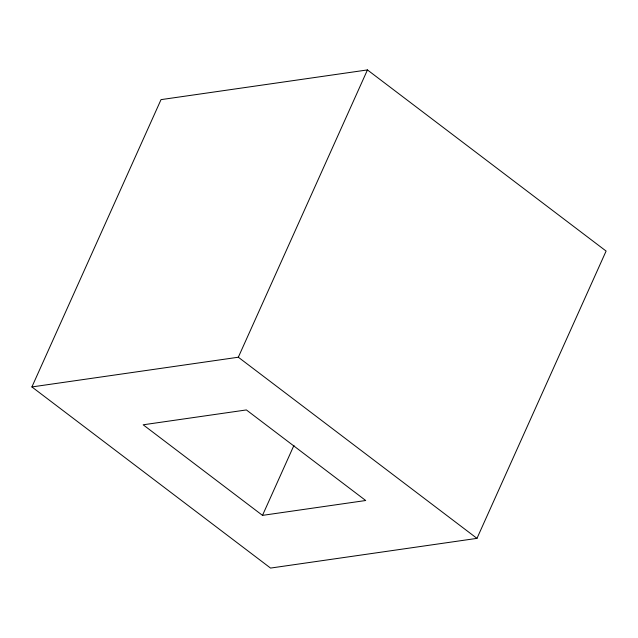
<?xml version="1.0" encoding="UTF-8"?>
<svg xmlns="http://www.w3.org/2000/svg" width="638" height="638" viewBox="0 0 638 638"><rect width="100%" height="100%" fill="white"/><g stroke="black" fill="none" stroke-linecap="round" stroke-linejoin="round"><path stroke-width="0.96" d="M31.9 386.939L161.023 99.632L367.448 69.925L606.1 251.061L476.977 538.368L270.552 568.075L31.9 386.939L238.325 357.224L476.977 538.368M238.325 357.224L367.448 69.925M262.497 515.368L365.71 500.511L246.38 409.939L143.167 424.796L262.497 515.368L293.959 445.356"/></g></svg>
